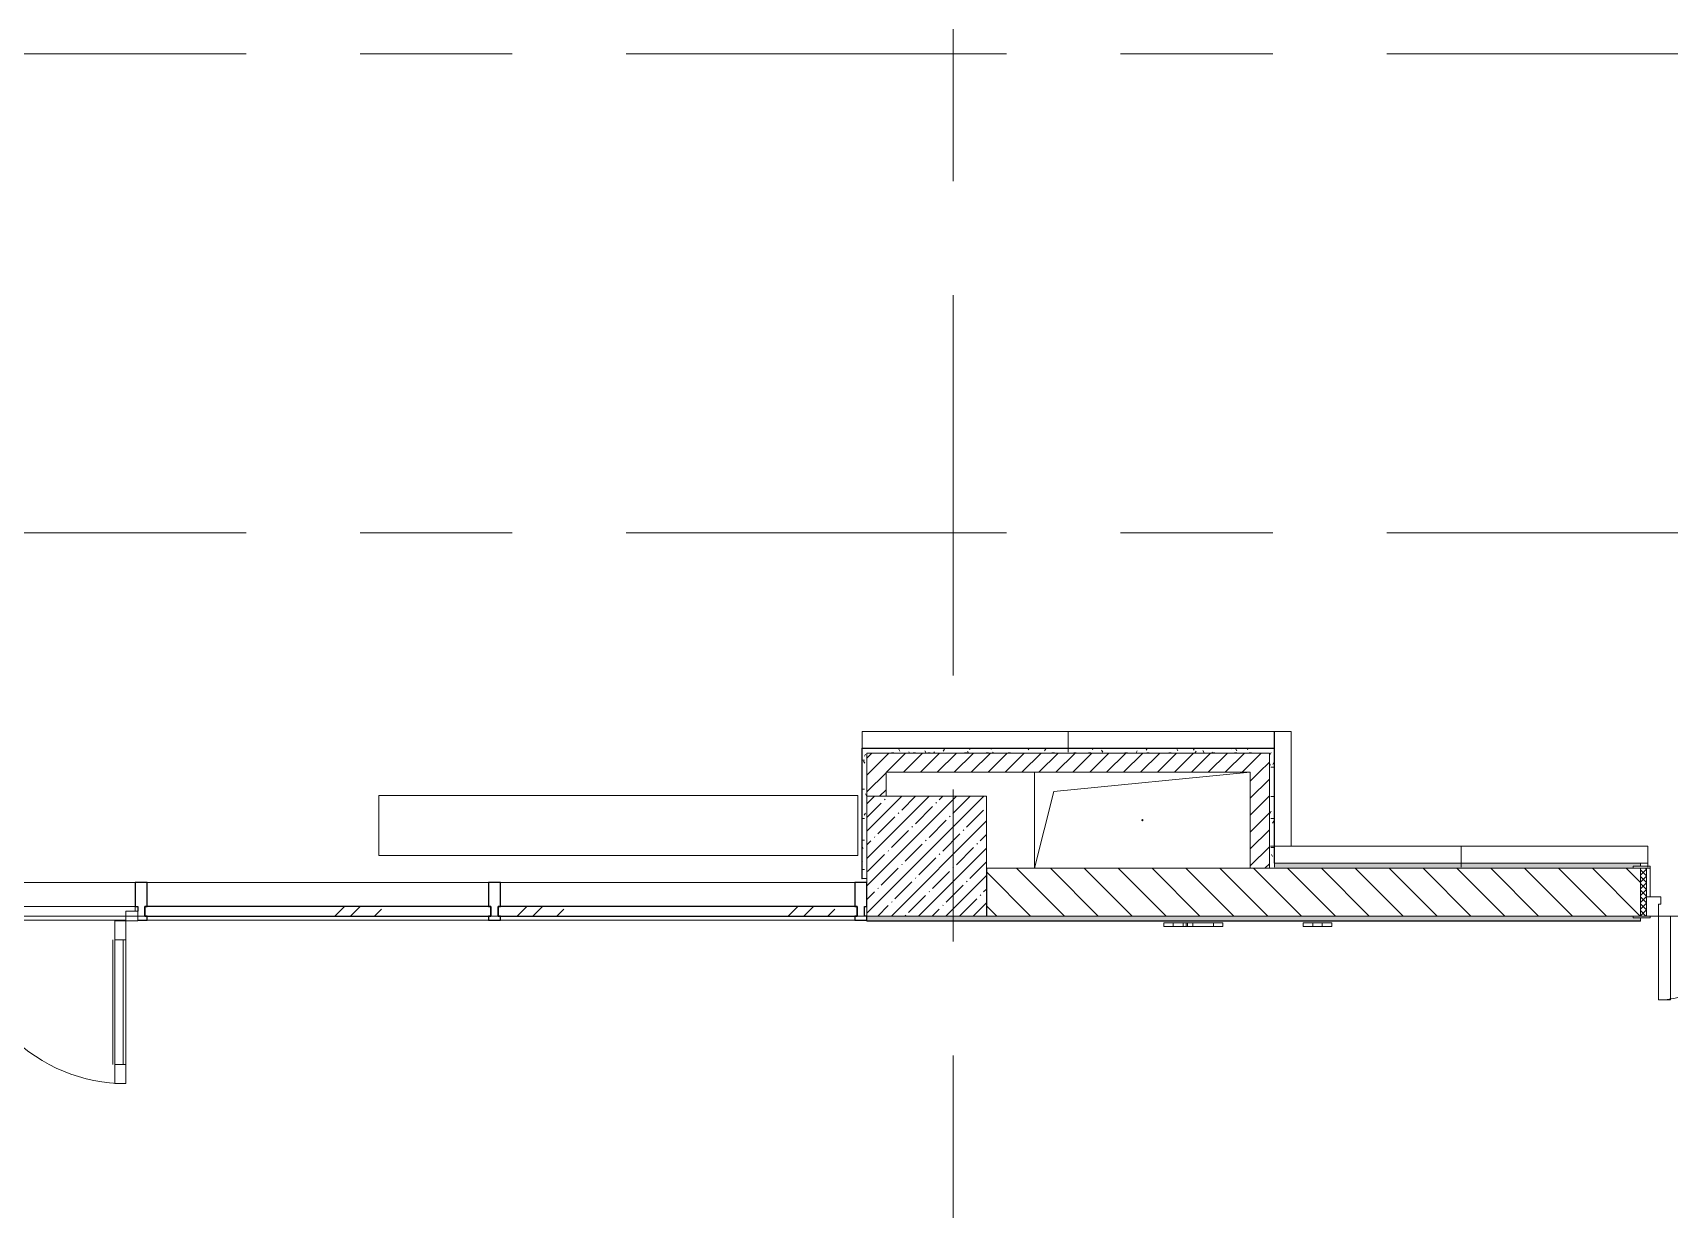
# Model space of a CAD drawing. Header units: millimetres. Extents: x 81609 to 272668, y -8553 to 29000.
# Drawn here: x 112117 to 118950, y 12175 to 17088 of the extents above; entities that cross this region are included whole.
import ezdxf

# ---------------------------------------------------------------- set-up
doc = ezdxf.new("R2010")
doc.units = ezdxf.units.MM
doc.linetypes.add('Осевая', pattern=[3175, 635, -476.25, 1587.5, -476.25])
for name, color, linetype, lineweight in [('A-DETL-GENF', 7, 'Continuous', 9), ('A-DOOR', 7, 'Continuous', 9), ('A-DOOR-1', 7, 'Continuous', 13), ('A-DOOR-FRAM', 7, 'Continuous', 13), ('A-DOOR-FRAM-1', 7, 'Continuous', 9), ('A-GENM', 7, 'Continuous', 9), ('A-GLAZ-CURT', 7, 'Continuous', 9), ('A-GLAZ-CURT-1', 7, 'Continuous', 25), ('A-GLAZ-CWMG', 7, 'Continuous', 9), ('A-GLAZ-CWMG-1', 7, 'Continuous', 25), ('A-WALL', 7, 'Continuous', 9), ('I-WALL', 7, 'Continuous', 9), ('S-COLS', 7, 'Continuous', 9), ('Оси-2', 7, 'Осевая', 9)]:
    doc.layers.add(name, color=color, linetype=linetype, lineweight=lineweight)
for name, color, linetype, lineweight, true_color in [('A-WALL-1', 7, 'Continuous', 9, 0x3c3c3c), ('A-WALL-FNSH-1', 7, 'Continuous', 9, 0x3c3c3c), ('I-FURN-1', 7, 'Continuous', 9, 0xf0f0f0)]:
    doc.layers.add(name, color=color, linetype=linetype, lineweight=lineweight, true_color=true_color)
pattern_1 = [(45, (0, 0), (-35.35534, 35.35534), [])]
pattern_2 = [(0, (0, 0), (121.92, 30.48), [10.058, -81.382, 10.058, -81.382, -487.68]), (0, (0, 0), (121.92, 30.48), [-182.88, 10.058, -172.822, 10.058, -81.382, -213.36]), (0, (0, 0), (121.92, 30.48), [-457.2, 10.058, -50.902, 10.058, -142.342]), (120, (45.72, 15.24), (-87.356454, 90.345817), [10.058, -81.382, 10.058, -81.382, -487.68]), (120, (45.72, 15.24), (-87.356454, 90.345817), [-182.88, 10.058, -172.822, 10.058, -81.382, -213.36]), (120, (45.72, 15.24), (-87.356454, 90.345817), [-457.2, 10.058, -50.902, 10.058, -142.342]), (240, (60.96, 76.2), (-34.563546, -120.825817), [10.058, -81.382, 10.058, -81.382, -487.68]), (240, (60.96, 76.2), (-34.563546, -120.825817), [-182.88, 10.058, -172.822, 10.058, -81.382, -213.36]), (240, (60.96, 76.2), (-34.563546, -120.825817), [-457.2, 10.058, -50.902, 10.058, -142.342])]

# ---------------------------------------------------------------- blocks, each defined once
blk = doc.blocks.new('GM_Отверстие прямоугольное _в плите_ - Отверстие-23876685-План размещения напольных электротехнических лючков и розеток 2 этажа в осях 23-33')
at = {"layer": 'A-GENM'}
for p, q in [((-450, -200), (-450, 200)), ((-450, 200), (-450, -200)), ((-370, 120), (450, 200)), ((-450, -200), (-370, 120))]:
    blk.add_line(p, q, dxfattribs=at)
for start, end in [(360, 180), (180, 360)]:
    blk.add_arc((0, 0), 2.5, start, end, dxfattribs=at)
blk = doc.blocks.new('Стол базовый прямоугольный - 5_7-26328560-План размещения напольных электротехнических лючков и розеток 2 этажа в осях 23-33')
at = {"layer": 'I-FURN-1'}
for p, q in [((1000, 125), (-1000, 125)), ((-1000, 125), (-1000, -125)), ((1000, -125), (1000, 125)), ((-1000, -125), (1000, -125))]:
    blk.add_line(p, q, dxfattribs=at)
blk = doc.blocks.new('Дерево_ декор 4 - Дерево_ декор 4-32360992-План размещения напольных электротехнических лючков и розеток 2 этажа в осях 23-33')
at = {"layer": 'I-FURN-1'}
for p, q in [((0, -8.3), (-60, -8.3)), ((-60, -8.3), (-21, -8.3)), ((-60, -8.3), (-60, -24.3)), ((-21, -24.3), (-60, -24.3)), ((-60, -24.3), (0, -24.3)), ((-21, -8.3), (20.9, -8.3)), ((-21, -24.3), (-21, -8.3)), ((20.9, -24.3), (-21, -24.3)), ((38, -8.3), (0, -8.3)), ((0, -24.3), (38, -24.3)), ((20.9, -8.3), (33.1, -8.3)), ((20.9, -8.3), (20.9, -24.3)), ((33.1, -24.3), (20.9, -24.3)), ((33.1, -8.3), (147.2, -8.3)), ((33.1, -8.3), (33.1, -24.3)), ((147.2, -24.3), (33.1, -24.3)), ((60, -8.3), (38, -8.3)), ((185.4, -8.3), (38, -8.3)), ((38, -8.3), (60, -8.3)), ((38, -8.3), (38, -24.3)), ((60, -24.3), (38, -24.3)), ((38, -24.3), (185.4, -24.3)), ((38, -24.3), (60, -24.3)), ((60, -8.3), (60, -24.3)), ((147.2, -8.3), (185.4, -8.3)), ((147.2, -24.3), (147.2, -8.3)), ((185.4, -24.3), (147.2, -24.3)), ((185.4, -8.3), (185.4, -24.3))]:
    blk.add_line(p, q, dxfattribs=at)
blk = doc.blocks.new('Дервево_ ствол_ декор 4 - Дервево_ ствол_ декор 4-30727129-План размещения напольных электротехнических лючков и розеток 2 этажа в осях 23-33')
at = {"layer": 'I-FURN-1'}
for p, q in [((0, -8.3), (-60, -8.3)), ((-60, -8.3), (-40.5, -8.3)), ((-60, -24.3), (-60, -8.3)), ((-40.5, -24.3), (-60, -24.3)), ((-60, -24.3), (0, -24.3)), ((-40.5, -8.3), (-19.5, -8.3)), ((-19.5, -24.3), (-40.5, -24.3)), ((-19.5, -8.3), (19.5, -8.3)), ((-19.5, -24.3), (-19.5, -8.3)), ((19.5, -24.3), (-19.5, -24.3)), ((60, -8.3), (0, -8.3)), ((0, -24.3), (60, -24.3)), ((19.5, -8.3), (33.1, -8.3)), ((19.5, -8.3), (19.5, -24.3)), ((33.1, -24.3), (19.5, -24.3)), ((33.1, -8.3), (60, -8.3)), ((60, -24.3), (33.1, -24.3)), ((60, -8.3), (60, -24.3))]:
    blk.add_line(p, q, dxfattribs=at)
blk = doc.blocks.new('Мат в спортивном зале - Т6_1-31227204-План размещения напольных электротехнических лючков и розеток 2 этажа в осях 23-33')
at = {"layer": 'I-FURN-1'}
for p, q in [((101.3, 925.9), (101.3, 906.7)), ((881.3, 909.3), (101.3, 909.3)), ((101.3, 909.3), (101.3, 839.3)), ((101.3, 839.3), (101.3, 909.3)), ((101.3, 909.3), (881.3, 909.3)), ((881.3, 906.7), (881.3, 925.9)), ((881.3, 839.3), (881.3, 909.3)), ((881.3, 909.3), (881.3, 839.3)), ((101.3, 839.3), (881.3, 839.3)), ((811.3, 839.3), (101.3, 839.3)), ((881.3, 839.3), (811.3, 839.3))]:
    blk.add_line(p, q, dxfattribs=at)
blk = doc.blocks.new('Мат в спортивном зале - Т6-31175905-План размещения напольных электротехнических лючков и розеток 2 этажа в осях 23-33')
at = {"layer": 'I-FURN-1'}
for p, q in [((101.3, 925.9), (101.3, 906.7)), ((881.3, 909.3), (101.3, 909.3)), ((101.3, 909.3), (101.3, 839.3)), ((101.3, 839.3), (101.3, 909.3)), ((101.3, 909.3), (881.3, 909.3)), ((881.3, 906.7), (881.3, 925.9)), ((881.3, 839.3), (881.3, 909.3)), ((881.3, 909.3), (881.3, 839.3)), ((101.3, 839.3), (881.3, 839.3)), ((881.3, 839.3), (101.3, 839.3))]:
    blk.add_line(p, q, dxfattribs=at)
blk = doc.blocks.new('Мат в спортивном зале - Т24-31224378-План размещения напольных электротехнических лючков и розеток 2 этажа в осях 23-33')
at = {"layer": 'I-FURN-1'}
for p, q in [((21.3, 925.9), (21.3, 906.7)), ((881.3, 909.3), (21.3, 909.3)), ((21.3, 909.3), (21.3, 839.3)), ((21.3, 839.3), (21.3, 909.3)), ((21.3, 909.3), (881.3, 909.3)), ((881.3, 906.7), (881.3, 925.9)), ((881.3, 839.3), (881.3, 909.3)), ((881.3, 909.3), (881.3, 839.3)), ((21.3, 839.3), (881.3, 839.3)), ((881.3, 839.3), (21.3, 839.3))]:
    blk.add_line(p, q, dxfattribs=at)
blk = doc.blocks.new('Мат в спортивном зале - Т25-31224382-План размещения напольных электротехнических лючков и розеток 2 этажа в осях 23-33')
at = {"layer": 'I-FURN-1'}
for p, q in [((401.3, 925.9), (401.3, 906.7)), ((881.3, 909.3), (401.3, 909.3)), ((401.3, 909.3), (401.3, 839.3)), ((401.3, 839.3), (401.3, 909.3)), ((401.3, 909.3), (881.3, 909.3)), ((881.3, 906.7), (881.3, 925.9)), ((881.3, 839.3), (881.3, 909.3)), ((881.3, 909.3), (881.3, 839.3)), ((401.3, 839.3), (881.3, 839.3)), ((881.3, 839.3), (401.3, 839.3))]:
    blk.add_line(p, q, dxfattribs=at)
blk = doc.blocks.new('110_Дверь_СКБ_2Ст - Д-6_п__ ДОО_Дв_1450x2100h_Дверь из раздевальной в коридор-32371698-План размещения напольных электротехнических лючков и розеток 2 этажа в осях 23-33')
at = {"layer": 'A-DOOR'}
h = blk.add_hatch(dxfattribs=at)
h.set_pattern_fill('FP_43', color=256, style=0, pattern_type=2)
h.set_pattern_definition([(225, (1576.41, -164.685), (-14.14214, 14.14214), []), (135, (1576.41, -164.685), (14.14214, 14.14214), [])])
h.paths.add_polyline_path([(737.5, -100), (737.5, 100), (712.5, 100), (712.5, -100)])
at = {"layer": 'A-DOOR-FRAM-1'}
h = blk.add_hatch(dxfattribs=at)
h.set_pattern_fill('FP_44', color=256, style=0, pattern_type=2)
h.set_pattern_definition([(315, (-546.384, -164.685), (-14.1421, -14.1421), []), (225, (-546.384, -164.685), (-14.1421, 14.1421), [])])
h.paths.add_polyline_path([(-687.5, -100), (-687.5, 100), (-712.5, 100), (-712.5, -100)])
at = {"layer": 'A-DOOR'}
for centre, radius, start, end in [((-637.5, -100), 350, 270, 0), ((662.5, -100), 950, 180, 270)]:
    blk.add_arc(centre, radius, start, end, dxfattribs=at)
at = {"layer": 'A-DOOR-1'}
for p, q in [((-637.5, -100), (-587.5, -100)), ((-637.5, -450), (-637.5, -100)), ((-587.5, -100), (-587.5, -450)), ((612.5, -100), (662.5, -100)), ((612.5, -1050), (612.5, -100)), ((662.5, -100), (662.5, -1050)), ((-587.5, -450), (-637.5, -450)), ((662.5, -1050), (612.5, -1050))]:
    blk.add_line(p, q, dxfattribs=at)
at = {"layer": 'A-DOOR-FRAM'}
for p, q in [((-742.5, 108), (-672.5, 108)), ((-742.5, 100), (-742.5, 108)), ((-672.5, 100), (-742.5, 100)), ((-712.5, 100), (-687.5, 100)), ((-712.5, -100), (-712.5, 100)), ((-687.5, 100), (-687.5, -100)), ((-687.5, 100), (-672.5, 100)), ((-687.5, -20), (-687.5, 100)), ((-672.5, 108), (-672.5, 100)), ((-672.5, 100), (-672.5, -20)), ((697.5, 100), (697.5, 108)), ((697.5, 108), (767.5, 108)), ((697.5, -20), (697.5, 100)), ((697.5, 100), (712.5, 100)), ((767.5, 100), (697.5, 100)), ((712.5, -100), (712.5, 100)), ((712.5, 100), (737.5, 100)), ((712.5, 100), (712.5, -20)), ((737.5, 100), (737.5, -100)), ((767.5, 108), (767.5, 100)), ((-687.5, -20), (-627.5, -20)), ((-687.5, -100), (-687.5, -20)), ((-672.5, -20), (-687.5, -20)), ((-637.5, -50), (-637.5, -100)), ((-627.5, -50), (-637.5, -50)), ((-627.5, -20), (-627.5, -50)), ((652.5, -20), (712.5, -20)), ((652.5, -50), (652.5, -20)), ((662.5, -50), (652.5, -50)), ((662.5, -100), (662.5, -50)), ((712.5, -20), (697.5, -20)), ((712.5, -20), (712.5, -100)), ((-742.5, -100), (-672.5, -100)), ((-742.5, -108), (-742.5, -100)), ((-672.5, -108), (-742.5, -108)), ((-687.5, -100), (-712.5, -100)), ((-637.5, -100), (-687.5, -100)), ((-672.5, -100), (-672.5, -108)), ((712.5, -100), (662.5, -100)), ((697.5, -108), (697.5, -100)), ((697.5, -100), (767.5, -100)), ((767.5, -108), (697.5, -108)), ((737.5, -100), (712.5, -100)), ((767.5, -100), (767.5, -108))]:
    blk.add_line(p, q, dxfattribs=at)
blk = doc.blocks.new('Системная панель - Стекло - 40мм-32428871-План размещения напольных электротехнических лючков и розеток 2 этажа в осях 23-33')
at = {"layer": 'A-GLAZ-CURT'}
h = blk.add_hatch(dxfattribs=at)
h.set_pattern_fill('FP_47', color=256, style=0, pattern_type=2)
h.set_pattern_definition([(225, (114910, 13300), (282.8427, -282.8427), [200, -600]), (225, (115110, 13400), (282.8427, -282.8427), [600, -200]), (225, (114710, 13500), (282.8427, -282.8427), [200, -600])])
h.paths.add_polyline_path([(-749.5, 0), (-749.5, -40), (749.5, -40), (749.5, 0)])
at = {"layer": 'A-GLAZ-CURT-1'}
for p, q in [((749.5, 0), (-749.5, 0)), ((-749.5, 0), (-749.5, -40)), ((749.5, -40), (749.5, 0)), ((-749.5, -40), (749.5, -40))]:
    blk.add_line(p, q, dxfattribs=at)
blk = doc.blocks.new('Прямоугольный импост - Импост структурный с накладкой - 160мм Темный-32428319-План размещения напольных электротехнических лючков и розеток 2 этажа в осях 23-33')
at = {"layer": 'A-GLAZ-CWMG-1'}
for p, q in [((0, 140), (-50, 140)), ((-50, 140), (-50, 40)), ((0, 40), (0, 140)), ((-50, 40), (-40, 40)), ((-40, 0), (-50, 0)), ((-50, 0), (-50, -17)), ((-40, 40), (-40, 0)), ((-10, 0), (-10, 40)), ((-10, 40), (0, 40)), ((0, 0), (-10, 0)), ((0, -17), (0, 0)), ((-50, -17), (0, -17))]:
    blk.add_line(p, q, dxfattribs=at)
blk = doc.blocks.new('Дверь_Витражная_остекление_ - ВВ-23-32429828-План размещения напольных электротехнических лючков и розеток 2 этажа в осях 23-33')
at = {"layer": 'A-DETL-GENF'}
for p, q in [((-682.5, 700), (-637.5, 700)), ((-682.5, 700), (-682.5, 20)), ((-637.5, 700), (-682.5, 700)), ((-682.5, 700), (-682.5, 20)), ((-637.5, 700), (-637.5, 20)), ((-637.5, 20), (-637.5, 700)), ((732.5, 705), (687.5, 705)), ((687.5, 705), (687.5, 20)), ((732.5, 705), (687.5, 705)), ((687.5, 705), (687.5, 20)), ((732.5, 705), (732.5, 20)), ((732.5, 20), (732.5, 705)), ((-682.5, 620), (-637.5, 620)), ((-672.5, 620), (-672.5, 100)), ((-628.5, 620), (-628.5, 100)), ((678.5, 625), (678.5, 100)), ((732.5, 625), (687.5, 625)), ((722.5, 625), (722.5, 100)), ((-682.5, 100), (-637.5, 100)), ((732.5, 100), (687.5, 100)), ((-637.5, 20), (-682.5, 20)), ((-682.5, 20), (-637.5, 20))]:
    blk.add_line(p, q, dxfattribs=at)
at = {"layer": 'A-DOOR'}
for p, q in [((-682.5, 700), (-682.5, 20)), ((682.5, 705), (682.5, 20))]:
    blk.add_line(p, q, dxfattribs=at)
for centre, radius, start, end in [((-682.5, 20), 680, 360, 90), ((682.5, 20), 685, 90, 180)]:
    blk.add_arc(centre, radius, start, end, dxfattribs=at)
at = {"layer": 'A-DOOR-1'}
for p, q in [((-682.5, 20), (-732.5, 20)), ((-732.5, 20), (-732.5, -20)), ((-682.5, -20), (-682.5, 20)), ((732.5, 20), (682.5, 20)), ((682.5, 20), (682.5, -20)), ((732.5, -20), (732.5, 20)), ((-732.5, -20), (-682.5, -20)), ((682.5, -20), (732.5, -20))]:
    blk.add_line(p, q, dxfattribs=at)
blk = doc.blocks.new('Прямоугольный импост - Импост структурный с накладкой - 160мм Темный-32428730-План размещения напольных электротехнических лючков и розеток 2 этажа в осях 23-33')
at = {"layer": 'A-GLAZ-CWMG'}
for p, q in [((111100.5, 13540), (112545.5, 13540)), ((111100.5, 13420), (111100.5, 13440)), ((111100.5, 13440), (112545.5, 13440)), ((111140.5, 13400), (112505.5, 13400)), ((112545.5, 13440), (112545.5, 13420)), ((111140.5, 13383), (112505.5, 13383))]:
    blk.add_line(p, q, dxfattribs=at)
blk = doc.blocks.new('Прямоугольный импост - Импост структурный с накладкой - 160мм Темный-32428868-План размещения напольных электротехнических лючков и розеток 2 этажа в осях 23-33')
at = {"layer": 'A-GLAZ-CWMG'}
for p, q in [((114070.5, 13540), (115549.5, 13540)), ((114070.5, 13383), (115549.5, 13383))]:
    blk.add_line(p, q, dxfattribs=at)
blk = doc.blocks.new('Системная панель - Стекло - 40мм-32428872-План размещения напольных электротехнических лючков и розеток 2 этажа в осях 23-33')
at = {"layer": 'A-GLAZ-CURT'}
h = blk.add_hatch(dxfattribs=at)
h.set_pattern_fill('FP_48', color=256, style=0, pattern_type=2)
h.set_pattern_definition([(225, (113408, 13300), (282.8427, -282.8427), [200, -600]), (225, (113608, 13400), (282.8427, -282.8427), [600, -200]), (225, (113208, 13500), (282.8427, -282.8427), [200, -600])])
h.paths.add_polyline_path([(-722.5, 0), (-722.5, -40), (722.5, -40), (722.5, 0), (301.1, 0)])
at = {"layer": 'A-GLAZ-CURT-1'}
for p, q in [((722.5, 0), (-722.5, 0)), ((-722.5, 0), (-722.5, -40)), ((722.5, -40), (722.5, 0)), ((-722.5, -40), (722.5, -40))]:
    blk.add_line(p, q, dxfattribs=at)
blk = doc.blocks.new('Прямоугольный импост - Импост структурный с накладкой - 160мм Темный-32428869-План размещения напольных электротехнических лючков и розеток 2 этажа в осях 23-33')
at = {"layer": 'A-GLAZ-CWMG'}
for p, q in [((112595.5, 13540), (114020.5, 13540)), ((112595.5, 13383), (114020.5, 13383))]:
    blk.add_line(p, q, dxfattribs=at)
blk = doc.blocks.new('Прямоугольный импост - Импост структурный с накладкой - 160мм Темный-32356291-План размещения напольных электротехнических лючков и розеток 2 этажа в осях 23-33')
at = {"layer": 'A-GLAZ-CWMG-1'}
for p, q in [((-25, 40), (-25, 140)), ((-25, 140), (25, 140)), ((25, 140), (25, 40)), ((-15, 40), (-25, 40)), ((-25, -17), (-25, 0)), ((-25, 0), (-15, 0)), ((-15, 0), (-15, 40)), ((15, 40), (15, 20)), ((25, 40), (15, 40)), ((15, -17), (-25, -17))]:
    blk.add_line(p, q, dxfattribs=at)
blk = doc.blocks.new('Прямоугольный импост - Импост структурный с накладкой - 160мм Темный-30755836-План размещения напольных электротехнических лючков и розеток 2 этажа в осях 23-33')
at = {"layer": 'A-GLAZ-CWMG-1'}
for p, q in [((-25, 40), (-25, 140)), ((-25, 140), (25, 140)), ((25, 140), (25, 40)), ((-15, 40), (-25, 40)), ((-25, -17), (-25, 0)), ((-25, 0), (-15, 0)), ((-15, 0), (-15, 40)), ((15, 40), (15, 0)), ((25, 40), (15, 40)), ((15, 0), (25, 0)), ((25, 0), (25, -17)), ((25, -17), (-25, -17))]:
    blk.add_line(p, q, dxfattribs=at)

msp = doc.modelspace()

# ---------------------------------------------------------------- hatches: boundary and pattern name
at = {"layer": 'I-WALL'}
h = msp.add_hatch(dxfattribs=at)
h.set_pattern_fill('FP_41', color=256, style=0, pattern_type=2)
h.set_pattern_definition(pattern_2)
h.paths.add_polyline_path([(115600, 13557), (115600, 14100), (115580, 14100), (115580, 13557), (115595.7, 13557)])
h = msp.add_hatch(dxfattribs=at)
h.set_pattern_fill('FP_41', color=256, style=0, pattern_type=2)
h.set_pattern_definition(pattern_2)
h.paths.add_polyline_path([(117280.4, 14080), (117300.4, 14080), (117300.4, 14100), (115600, 14100), (115600, 14080), (116890.1, 14080)])
h = msp.add_hatch(dxfattribs=at)
h.set_pattern_fill('FP_5', color=256, style=0, pattern_type=2)
h.set_pattern_definition(pattern_1)
h.paths.add_polyline_path([(115680, 13900), (115680, 14080), (115600, 14080), (115600, 13900)])
h = msp.add_hatch(dxfattribs=at)
h.set_pattern_fill('FP_5', color=256, style=0, pattern_type=2)
h.set_pattern_definition(pattern_1)
h.paths.add_polyline_path([(117280.4, 14000), (117280.4, 14080), (115680, 14080), (115680, 14000), (117200.4, 14000)])
h = msp.add_hatch(dxfattribs=at)
h.set_pattern_fill('FP_41', color=256, style=0, pattern_type=2)
h.set_pattern_definition(pattern_2)
h.paths.add_polyline_path([(117300.4, 13600), (117300.4, 14080), (117280.4, 14080), (117280.4, 13600)])
h = msp.add_hatch(dxfattribs=at)
h.set_pattern_fill('FP_5', color=256, style=0, pattern_type=2)
h.set_pattern_definition(pattern_1)
h.paths.add_polyline_path([(117280.4, 13600), (117280.4, 14000), (117200.4, 14000), (117200.4, 13600)])
h = msp.add_hatch(dxfattribs=at)
h.set_pattern_fill('FP_4', color=256, style=0, pattern_type=2)
h.set_pattern_definition([(135, (0, 0), (-70.71068, -70.71068), [])])
h.paths.add_polyline_path([(120460, 13400), (120930, 13400), (120930, 13600), (120280, 13600), (120280, 13400), (120380, 13400)])
h.paths.add_polyline_path([(118184.5, 13400), (118830, 13400), (118830, 13600), (116100.4, 13600), (116100.4, 13400), (116890.1, 13400)])
h = msp.add_hatch(dxfattribs=at)
h.set_pattern_fill('FP_41', color=256, style=0, pattern_type=2)
h.set_pattern_definition(pattern_2)
h.paths.add_polyline_path([(120930, 13600), (120930, 13620), (120280, 13620), (120280, 13608), (120310, 13608), (120310, 13600), (120773.4, 13600)])
h.paths.add_polyline_path([(118800, 13600), (118800, 13608), (118830, 13608), (118830, 13620), (117300.4, 13620), (117300.4, 13600), (118184.5, 13600)])
h = msp.add_hatch(dxfattribs=at)
h.set_pattern_fill('FP_41', color=256, style=0, pattern_type=2)
h.set_pattern_definition(pattern_2)
h.paths.add_polyline_path([(120359, 13380), (120360, 13380), (120360, 13400), (120310, 13400), (120310, 13392), (120280, 13392), (120280, 13380), (120310, 13380)])
h.paths.add_polyline_path([(118184.5, 13380), (118830, 13380), (118830, 13392), (118800, 13392), (118800, 13400), (115599.5, 13400), (115599.5, 13380), (116890.1, 13380)])
at = {"layer": 'S-COLS'}
h = msp.add_hatch(dxfattribs=at)
h.set_pattern_fill('FP_2', color=256, style=0, pattern_type=2)
h.set_pattern_definition([(45, (0, 0), (-57.024626, 57.024626), []), (45, (57.025, 0), (-57.024626, 57.024626), [100.806, -20.161, 3.353, -16.808])])
h.paths.add_polyline_path([(115600, 13400), (116100, 13400), (116100, 13900), (115600, 13900)])

# ---------------------------------------------------------------- linework, layer by layer
at = {"layer": 'A-WALL'}
for p, q in [((117300.4, 14100), (117300.4, 13620)), ((116100.4, 13600), (118800, 13600)), ((118800, 13400), (115599.5, 13400))]:
    msp.add_line(p, q, dxfattribs=at)
at = {"layer": 'A-WALL-1'}
for p, q in [((117300.4, 14100), (115580, 14100)), ((115600, 13557), (115600, 14080)), ((115600, 14080), (117280.4, 14080)), ((117280.4, 14080), (117280.4, 13600)), ((115680, 13900), (115680, 14000)), ((115680, 14000), (117200.4, 14000)), ((117200.4, 14000), (117200.4, 13600)), ((115600, 13900), (115680, 13900)), ((116100.4, 13600), (116100.4, 13400)), ((118830, 13620), (117300.4, 13620)), ((118830, 13608), (118830, 13620)), ((115580, 13557), (115600, 13557)), ((115599.5, 13400), (115599.5, 13380)), ((115599.5, 13380), (115600, 13380)), ((118830, 13380), (118830, 13392))]:
    msp.add_line(p, q, dxfattribs=at)
at = {"layer": 'A-WALL-FNSH-1'}
for p, q in [((115579, 14101), (115579, 13555)), ((116440, 14101), (115580, 14101)), ((115580, 13555), (115580, 14100)), ((117301.4, 14101), (116441, 14101)), ((117301.4, 13621), (117301.4, 14101)), ((118830, 13621), (117301.4, 13621)), ((118830, 13620), (118830, 13621)), ((115579, 13555), (115580, 13555)), ((118830, 13380), (115600, 13380)), ((115600, 13380), (115600, 13379)), ((115600, 13379), (118830, 13379)), ((116285.7, 13379), (116285.7, 13378)), ((117485.4, 13378), (117485.4, 13379)), ((117743.8, 13378), (117743.8, 13379)), ((118830, 13379), (118830, 13380))]:
    msp.add_line(p, q, dxfattribs=at)
at = {"layer": 'I-WALL'}
for p, q in [((116285.6, 13379), (116285.6, 13378)), ((117455.7, 13378), (116285.6, 13378)), ((117455.7, 13378), (117455.7, 13379)), ((117455.7, 13378), (117743.8, 13378)), ((117485.6, 13378), (117485.6, 13379))]:
    msp.add_line(p, q, dxfattribs=at)
at = {"layer": 'S-COLS'}
for p, q in [((116100, 13900), (115600, 13900)), ((115600, 13900), (115600, 13400)), ((116100, 13400), (116100, 13900)), ((115600, 13400), (116100, 13400))]:
    msp.add_line(p, q, dxfattribs=at)
at = {"layer": 'Оси-2'}
for p, q in [((115960, 593.7), (115960, 19415.1)), ((84909.3, 17000), (122760, 17000)), ((84909.3, 15000), (122160, 15000)), ((84909.3, 13400), (119719, 13400))]:
    msp.add_line(p, q, dxfattribs=at)

# ---------------------------------------------------------------- block references
at = {"layer": 'A-DOOR'}
msp.add_blockref('110_Дверь_СКБ_2Ст - Д-6_п__ ДОО_Дв_1450x2100h_Дверь из раздевальной в коридор-32371698-План размещения напольных электротехнических лючков и розеток 2 этажа в осях 23-33', (119542.5, 13500), dxfattribs=at)
at = {"layer": 'A-DOOR', "rotation": 180}
msp.add_blockref('Дверь_Витражная_остекление_ - ВВ-23-32429828-План размещения напольных электротехнических лючков и розеток 2 этажа в осях 23-33', (111823, 13400), dxfattribs=at)
at = {"layer": 'A-GENM'}
msp.add_blockref('GM_Отверстие прямоугольное _в плите_ - Отверстие-23876685-План размещения напольных электротехнических лючков и розеток 2 этажа в осях 23-33', (116750.4, 13800), dxfattribs=at)
at = {"layer": 'A-GLAZ-CURT', "rotation": 180}
for name, p in [('Системная панель - Стекло - 40мм-32428872-План размещения напольных электротехнических лючков и розеток 2 этажа в осях 23-33', (113308, 13400)), ('Системная панель - Стекло - 40мм-32428871-План размещения напольных электротехнических лючков и розеток 2 этажа в осях 23-33', (114810, 13400))]:
    msp.add_blockref(name, p, dxfattribs=at)
at = {"layer": 'A-GLAZ-CWMG'}
for name, p in [('Прямоугольный импост - Импост структурный с накладкой - 160мм Темный-32428730-План размещения напольных электротехнических лючков и розеток 2 этажа в осях 23-33', (0, 0)), ('Прямоугольный импост - Импост структурный с накладкой - 160мм Темный-32428869-План размещения напольных электротехнических лючков и розеток 2 этажа в осях 23-33', (0, 0)), ('Прямоугольный импост - Импост структурный с накладкой - 160мм Темный-32428868-План размещения напольных электротехнических лючков и розеток 2 этажа в осях 23-33', (0, 0)), ('Прямоугольный импост - Импост структурный с накладкой - 160мм Темный-32428319-План размещения напольных электротехнических лючков и розеток 2 этажа в осях 23-33', (115599.5, 13400))]:
    msp.add_blockref(name, p, dxfattribs=at)
at = {"layer": 'A-GLAZ-CWMG', "extrusion": (0, 0, -1)}
for name, p in [('Прямоугольный импост - Импост структурный с накладкой - 160мм Темный-32356291-План размещения напольных электротехнических лючков и розеток 2 этажа в осях 23-33', (-112570.5, 13400)), ('Прямоугольный импост - Импост структурный с накладкой - 160мм Темный-30755836-План размещения напольных электротехнических лючков и розеток 2 этажа в осях 23-33', (-114045.5, 13400))]:
    msp.add_blockref(name, p, dxfattribs=at)
at = {"layer": 'I-FURN-1'}
for name, p, rotation in [('Мат в спортивном зале - Т24-31224378-План размещения напольных электротехнических лючков и розеток 2 этажа в осях 23-33', (116461.3, 15010.3), 180), ('Мат в спортивном зале - Т24-31224378-План размещения напольных электротехнических лючков и розеток 2 этажа в осях 23-33', (117322.3, 15010.3), 180), ('Мат в спортивном зале - Т25-31224382-План размещения напольных электротехнических лючков и розеток 2 этажа в осях 23-33', (118210.8, 13289.7), 90.00000000000021), ('Стол базовый прямоугольный - 5_7-26328560-План размещения напольных электротехнических лючков и розеток 2 этажа в осях 23-33', (114561.8, 13778.3), 180), ('Мат в спортивном зале - Т6_1-31227204-План размещения напольных электротехнических лючков и розеток 2 этажа в осях 23-33', (118182.7, 14530.3), 180), ('Мат в спортивном зале - Т6-31175905-План размещения напольных электротехнических лючков и розеток 2 этажа в осях 23-33', (118962.7, 14530.3), 180)]:
    msp.add_blockref(name, p, dxfattribs=dict(at, rotation=rotation))
for name, p in [('Дерево_ декор 4 - Дерево_ декор 4-32360992-План размещения напольных электротехнических лючков и розеток 2 этажа в осях 23-33', (116900.4, 13380)), ('Дервево_ ствол_ декор 4 - Дервево_ ствол_ декор 4-30727129-План размещения напольных электротехнических лючков и розеток 2 этажа в осях 23-33', (117481.4, 13380))]:
    msp.add_blockref(name, p, dxfattribs=at)

doc.saveas('drawing.dxf')
